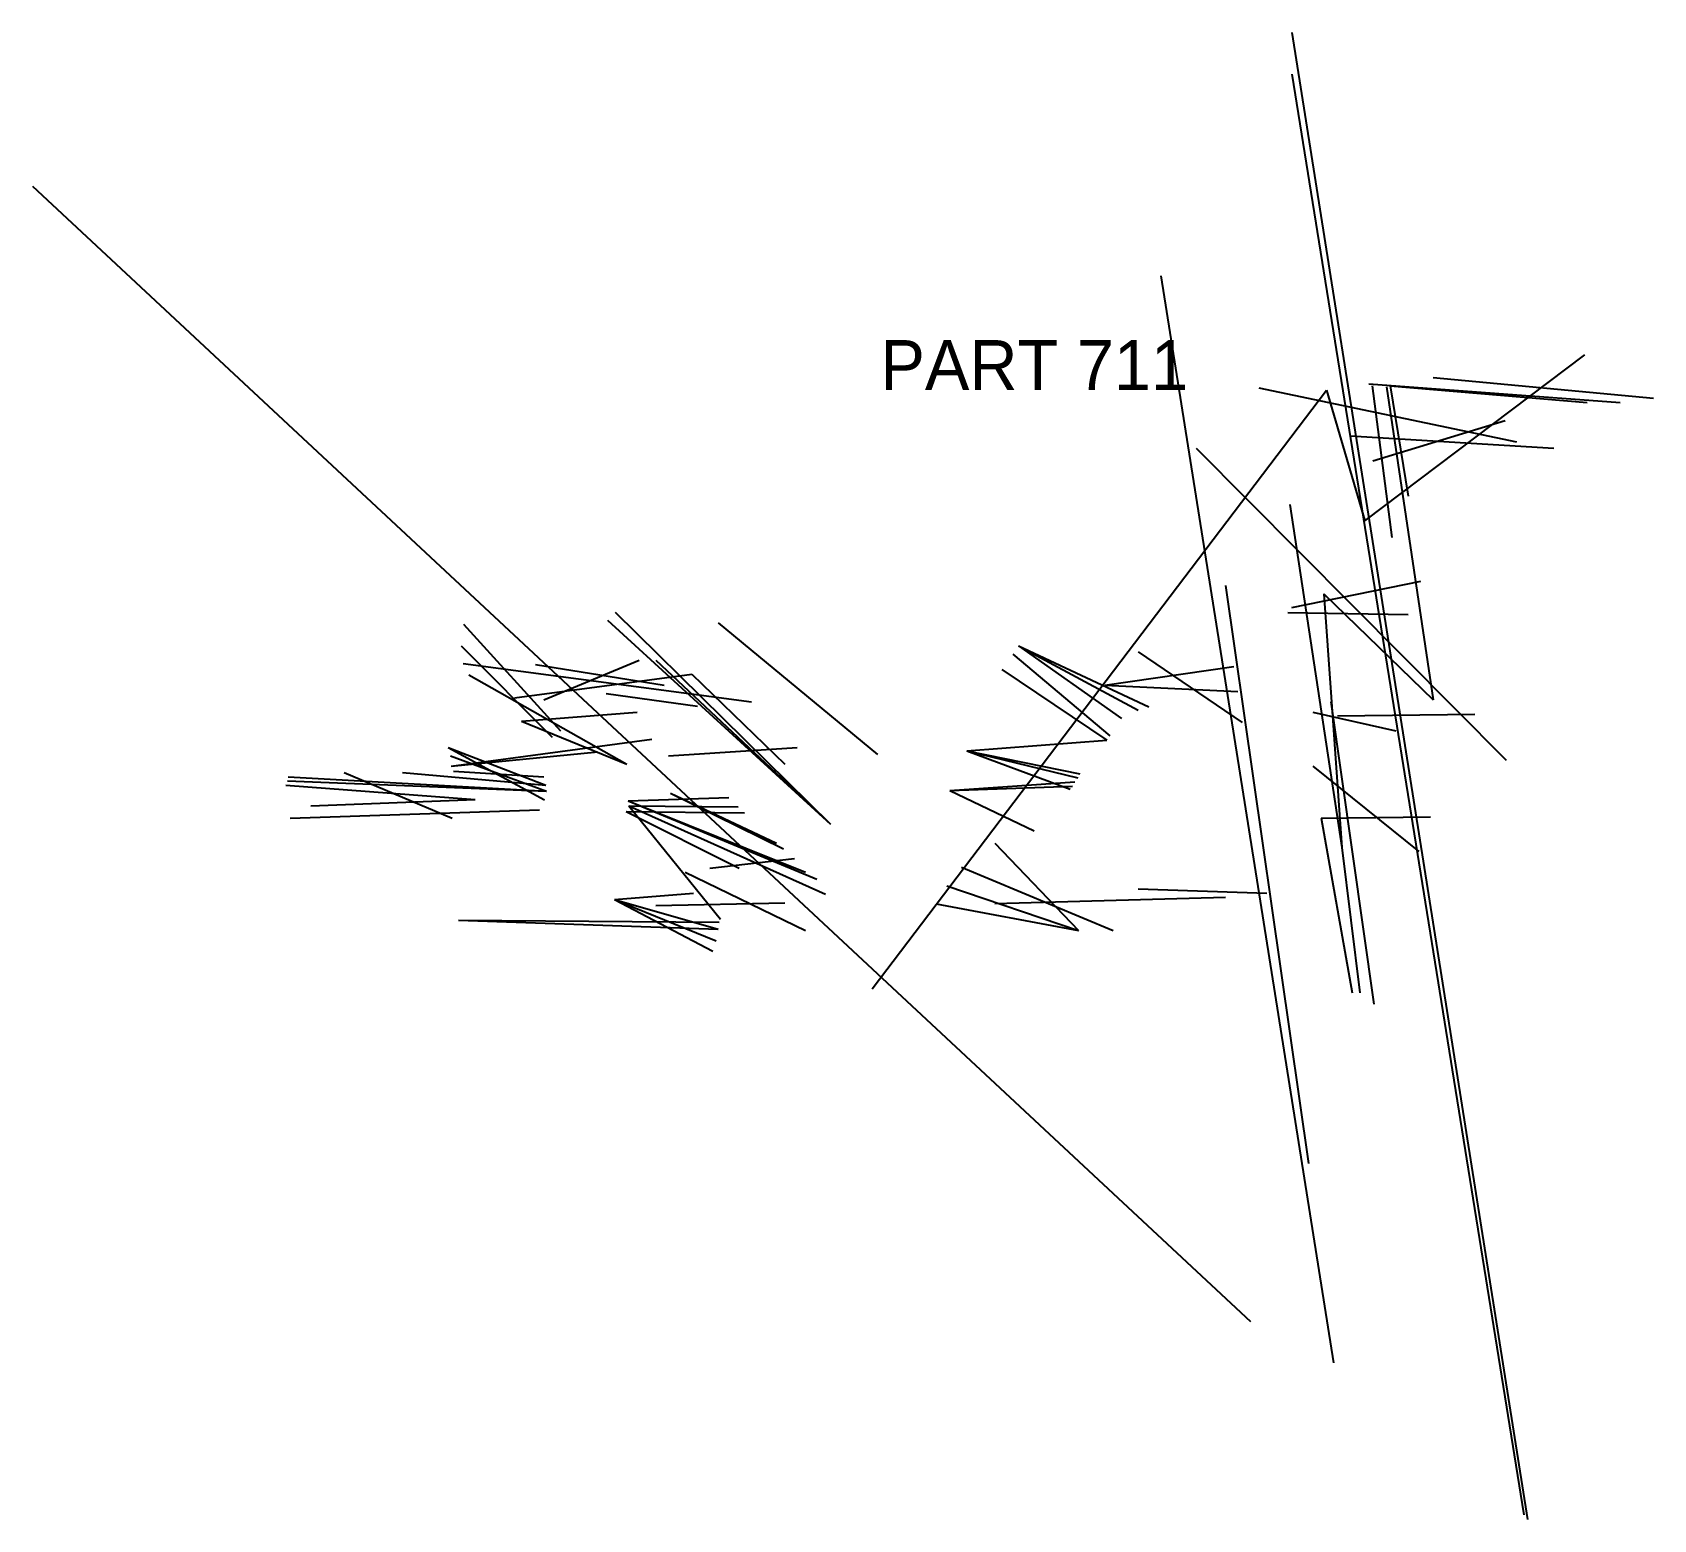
# Model space of a CAD drawing. Header units: millimetres. Extents: x 521 to 911, y 484 to 842.
import ezdxf

# ---------------------------------------------------------------- set-up
doc = ezdxf.new("R2010")
doc.units = ezdxf.units.MM
doc.layers.add('ANNOTATIONS', color=3, linetype='Continuous')
doc.layers.add('GEOMETRY', color=7, linetype='Continuous')

msp = doc.modelspace()

# ---------------------------------------------------------------- linework, layer by layer
at = {"layer": 'GEOMETRY'}
for p, q in [((824, 842), (880.67, 484.33)), ((824, 832), (879.75, 485.5)), ((521, 805), (814, 532)), ((792.5, 783.5), (834, 522)), ((841.5, 724.5), (894.5, 764.5)), ((842.5, 757.5), (903, 753)), ((843.33, 757), (848, 720.5)), ((846.75, 756.75), (858, 681.5)), ((847.67, 757), (852, 730.5)), ((847.67, 757), (895, 753)), ((858, 759), (911, 754)), ((723, 612), (832.33, 756)), ((816, 756.5), (878, 743.5)), ((832.33, 756), (841.5, 724.5)), ((838, 745), (887, 742)), ((843.5, 739), (875.33, 748.67)), ((801, 742), (875.5, 667)), ((823.5, 728.5), (836, 646)), ((824, 703.67), (855, 710)), ((808, 709), (828, 570)), ((831.67, 707), (836, 646)), ((831.67, 707), (858, 681.5)), ((661.2, 702.6), (713, 651.6)), ((823, 702.5), (852, 702)), ((624.67, 699.67), (648, 674)), ((659.33, 700.67), (713, 651.6)), ((686, 700), (724.33, 668.33)), ((624.17, 694.5), (646, 672.5)), ((758.25, 694.5), (783, 677)), ((758.25, 694.5), (789.6, 679.8)), ((758.25, 694.5), (787, 679)), ((644, 681.5), (667, 691)), ((671, 691), (713, 651.6)), ((756.83, 692.5), (780.2, 672.8)), ((787, 693), (812, 676)), ((624.6, 690.2), (694, 681)), ((626, 687.5), (664, 666)), ((637, 682), (679.67, 687.67)), ((642, 690), (673, 685)), ((679.67, 687.67), (702, 666)), ((754.25, 688.75), (779.5, 671.75)), ((779, 685), (810, 689.5)), ((659, 683), (681, 680)), ((779, 685), (811, 683.5)), ((833.33, 681), (843.67, 608.33)), ((638.67, 676.33), (666.5, 678.5)), ((638.67, 676.33), (664, 666)), ((829, 678.5), (849, 674)), ((835, 677.67), (868, 678)), ((621.75, 665.5), (670, 672)), ((745.8, 669.2), (779.5, 671.75)), ((621, 670), (644.2, 657.4)), ((621, 670), (644.5, 661)), ((621.6, 668), (644.67, 659.5)), ((621.75, 665.5), (657, 669)), ((674, 668), (705, 670)), ((745.8, 669.2), (770.67, 660)), ((745.8, 669.2), (772.5, 662.75)), ((745.8, 669.2), (773, 663.67)), ((582.5, 663), (644.67, 659.5)), ((596, 664), (622, 653)), ((610, 664), (644.5, 661)), ((622.33, 664.33), (644, 663)), ((829, 665.5), (854.5, 645)), ((582, 661), (627.5, 657.5)), ((582.33, 662), (644.67, 659.5)), ((741.67, 659.67), (771.8, 661.8)), ((741.67, 659.67), (771.25, 660.75)), ((741.67, 659.67), (762, 650)), ((588, 656), (627.5, 657.5)), ((664.33, 657.17), (688.5, 658)), ((664.33, 657.17), (709.67, 638.33)), ((664.33, 657.17), (707, 640)), ((664.5, 656), (686.57, 628.71)), ((664.5, 656), (711.75, 634.75)), ((664.5, 656), (690.75, 655.75)), ((674.5, 659), (700, 647)), ((674.5, 659), (701.67, 645.67)), ((583, 653), (643, 655)), ((663.8, 654.6), (691, 641)), ((663.8, 654.6), (692.33, 654.33)), ((831, 653), (857.33, 653.33)), ((831, 653), (838.5, 611)), ((752.5, 647), (772.67, 626)), ((836, 646), (840.33, 611)), ((678, 640), (707, 626)), ((684, 641), (704.33, 643.33)), ((744.5, 641.25), (781, 626)), ((741, 636.75), (772.67, 626)), ((787, 636), (818, 635)), ((661, 633.5), (680, 635)), ((661, 633.5), (685.5, 623.5)), ((661, 633.5), (684.67, 621)), ((661, 633.5), (686, 626.33)), ((671, 632), (702, 632.67)), ((738.43, 632.43), (772.67, 626)), ((752.5, 632.5), (808, 634)), ((623.5, 628.5), (686, 626.33)), ((623.5, 628.5), (686.17, 628))]:
    msp.add_line(p, q, dxfattribs=at)

# ---------------------------------------------------------------- texts
at = {"layer": 'ANNOTATIONS'}
msp.add_text('PART 711', height=12, dxfattribs=at).set_placement((725, 756))

doc.saveas('drawing.dxf')
